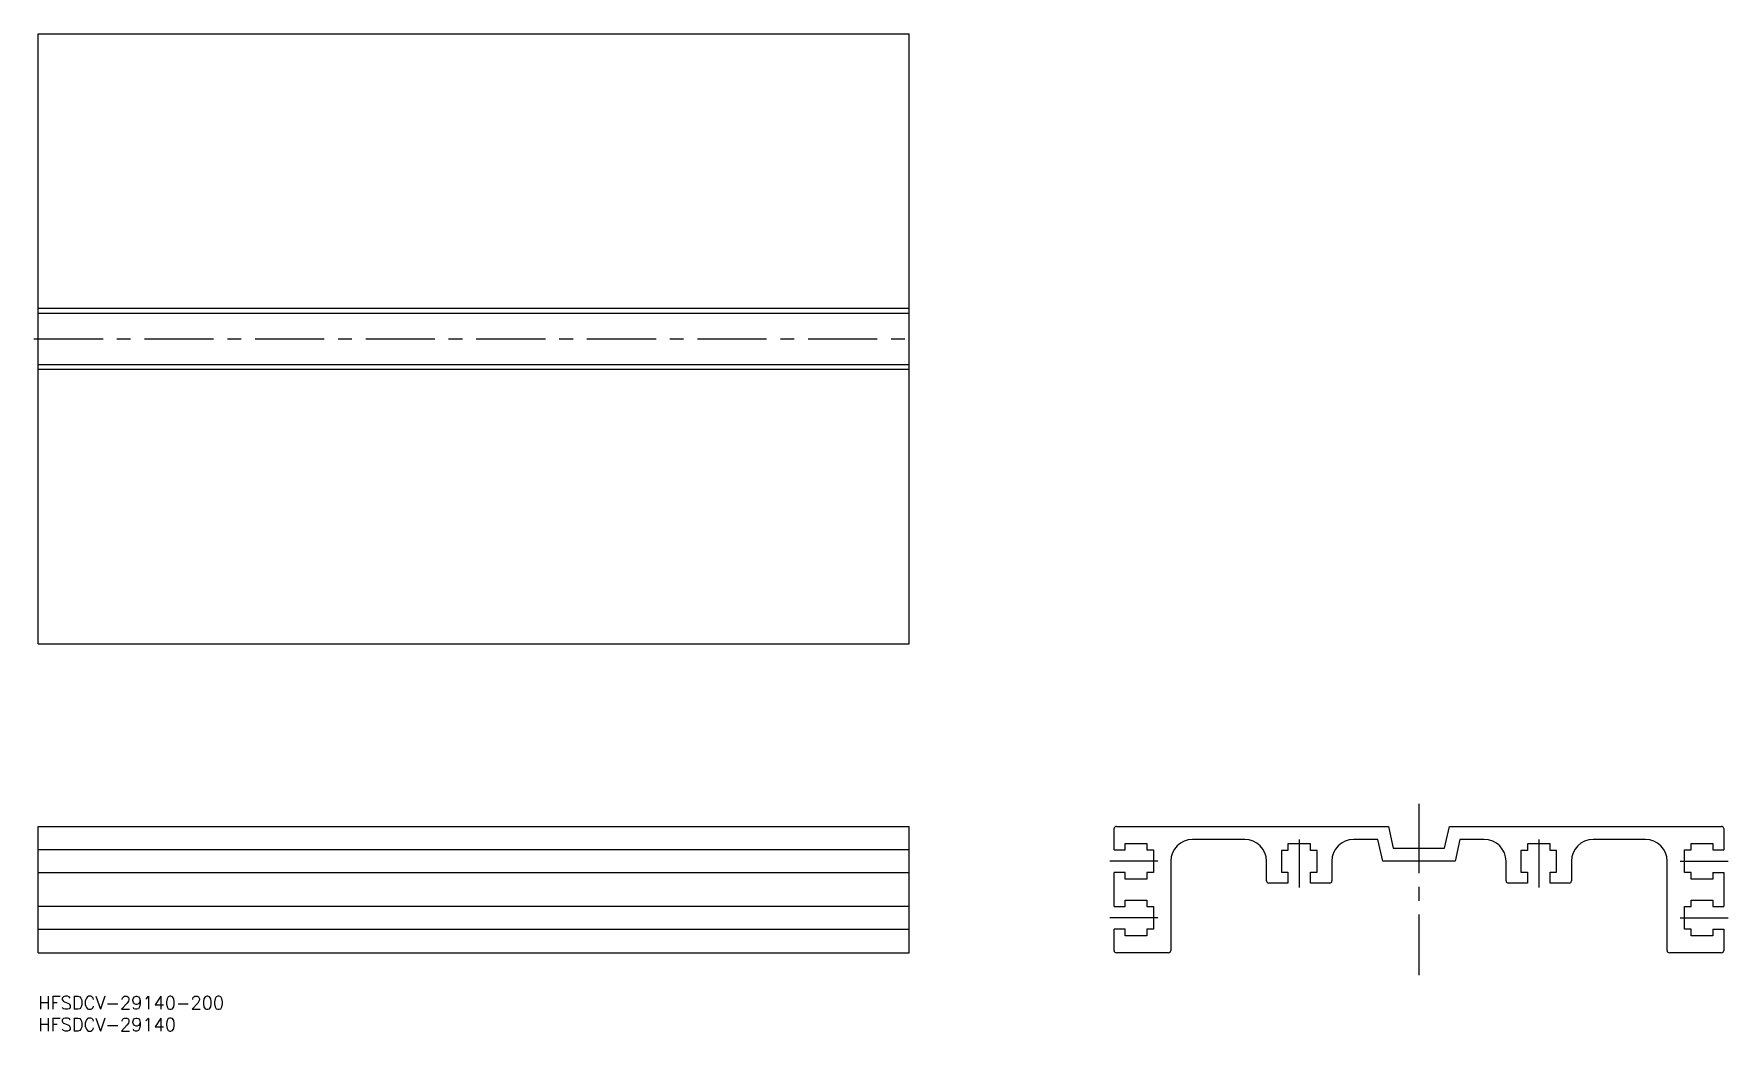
# Model space of a CAD drawing. Extents: x -1 to 388, y -8 to 221.
import ezdxf

# ---------------------------------------------------------------- set-up
doc = ezdxf.new("R2010")
doc.units = 0
doc.header["$LTSCALE"] = 0.5
doc.linetypes.add('CENTER', pattern=[50.8, 31.75, -6.35, 6.35, -6.35])
for name, color, linetype in [('MSM_CENTER', 1, 'CENTER'), ('MSM_CONTINUOUS', 7, 'CONTINUOUS'), ('MSM_PART_NUMBER', 7, 'CONTINUOUS')]:
    doc.layers.add(name, color=color, linetype=linetype)
doc.styles.get("Standard").update_dxf_attribs({"font": 'txt.shx', "height": 3, "bigfont": 'bigfont.shx'})

msp = doc.modelspace()

# ---------------------------------------------------------------- linework, layer by layer
at = {"layer": 'MSM_CENTER'}
for p, q in [((-1, 150.95), (201, 150.95)), ((317.09, 44.16), (317.09, 4.84)), ((289.59, 36), (289.59, 25)), ((344.59, 36), (344.59, 25)), ((257.09, 31), (246.09, 31)), ((377.09, 31), (388.09, 31)), ((257.09, 18), (246.09, 18)), ((377.09, 18), (388.09, 18))]:
    msp.add_line(p, q, dxfattribs=at)
at = {"layer": 'MSM_CONTINUOUS'}
for p, q in [((0, 220.95), (200, 220.95)), ((0, 80.95), (0, 220.95)), ((200, 80.95), (200, 220.95)), ((0, 157.95), (200, 157.95)), ((0, 156.85), (200, 156.85)), ((0, 145.05), (200, 145.05)), ((0, 143.95), (200, 143.95)), ((0, 80.95), (200, 80.95)), ((0, 39), (200, 39)), ((0, 10), (0, 39)), ((200, 10), (200, 39)), ((247.59, 39), (310.09, 39)), ((310.09, 39), (311.19, 34)), ((322.99, 34), (324.09, 39)), ((322.99, 34), (324.09, 39)), ((324.09, 39), (386.59, 39)), ((247.09, 33.6), (247.09, 38.5)), ((249.59, 33.6), (249.59, 35.1)), ((249.59, 35.1), (254.59, 35.1)), ((254.59, 35.1), (254.59, 33.6)), ((277.09, 36), (265.09, 36)), ((307.68, 36), (302.09, 36)), ((308.78, 31), (307.68, 36)), ((326.5, 36), (325.4, 31)), ((332.09, 36), (326.5, 36)), ((369.09, 36), (357.09, 36)), ((379.59, 33.6), (379.59, 35.1)), ((379.59, 35.1), (384.59, 35.1)), ((384.59, 35.1), (384.59, 33.6)), ((387.09, 38.5), (387.09, 33.6)), ((200, 33.6), (0, 33.6)), ((247.09, 33.6), (249.59, 33.6)), ((254.59, 33.6), (256.09, 33.6)), ((256.09, 33.6), (256.09, 28.4)), ((285.49, 33.5), (285.49, 28.5)), ((286.99, 33.5), (285.49, 33.5)), ((286.99, 35), (286.99, 33.5)), ((292.19, 35), (286.99, 35)), ((292.19, 33.5), (292.19, 35)), ((293.69, 33.5), (292.19, 33.5)), ((293.69, 28.5), (293.69, 33.5)), ((311.19, 34), (322.99, 34)), ((340.49, 33.5), (340.49, 28.5)), ((341.99, 33.5), (340.49, 33.5)), ((341.99, 35), (341.99, 33.5)), ((347.19, 35), (341.99, 35)), ((347.19, 33.5), (347.19, 35)), ((348.69, 33.5), (347.19, 33.5)), ((348.69, 28.5), (348.69, 33.5)), ((378.09, 28.4), (378.09, 33.6)), ((378.09, 33.6), (379.59, 33.6)), ((384.59, 33.6), (387.09, 33.6)), ((0, 28.4), (200, 28.4)), ((249.59, 28.4), (247.09, 28.4)), ((247.09, 20.6), (247.09, 28.4)), ((249.59, 26.9), (249.59, 28.4)), ((256.09, 28.4), (254.59, 28.4)), ((254.59, 28.4), (254.59, 26.9)), ((260.09, 31), (260.09, 10.5)), ((282.09, 26.5), (282.09, 31)), ((285.49, 28.5), (286.99, 28.5)), ((286.99, 28.5), (286.99, 26)), ((292.19, 28.5), (293.69, 28.5)), ((292.19, 26), (292.19, 28.5)), ((297.09, 31), (297.09, 26.5)), ((325.4, 31), (308.78, 31)), ((337.09, 26.5), (337.09, 31)), ((340.49, 28.5), (341.99, 28.5)), ((341.99, 28.5), (341.99, 26)), ((347.19, 28.5), (348.69, 28.5)), ((347.19, 26), (347.19, 28.5)), ((352.09, 31), (352.09, 26.5)), ((374.09, 10.5), (374.09, 31)), ((379.59, 28.4), (378.09, 28.4)), ((379.59, 26.9), (379.59, 28.4)), ((384.59, 28.4), (387.09, 28.4)), ((384.59, 28.4), (384.59, 26.9)), ((387.09, 28.4), (387.09, 20.6)), ((254.59, 26.9), (249.59, 26.9)), ((286.99, 26), (282.59, 26)), ((296.59, 26), (292.19, 26)), ((341.99, 26), (337.59, 26)), ((351.59, 26), (347.19, 26)), ((384.59, 26.9), (379.59, 26.9)), ((200, 20.6), (0, 20.6)), ((247.09, 20.6), (249.59, 20.6)), ((249.59, 20.6), (249.59, 22.1)), ((249.59, 22.1), (254.59, 22.1)), ((254.59, 22.1), (254.59, 20.6)), ((254.59, 20.6), (256.09, 20.6)), ((256.09, 20.6), (256.09, 15.4)), ((378.09, 15.4), (378.09, 20.6)), ((378.09, 20.6), (379.59, 20.6)), ((379.59, 20.6), (379.59, 22.1)), ((379.59, 22.1), (384.59, 22.1)), ((384.59, 22.1), (384.59, 20.6)), ((384.59, 20.6), (387.09, 20.6)), ((0, 15.4), (200, 15.4)), ((249.59, 15.4), (247.09, 15.4)), ((247.09, 10.5), (247.09, 15.4)), ((249.59, 13.9), (249.59, 15.4)), ((254.59, 13.9), (249.59, 13.9)), ((256.09, 15.4), (254.59, 15.4)), ((254.59, 15.4), (254.59, 13.9)), ((379.59, 15.4), (378.09, 15.4)), ((379.59, 13.9), (379.59, 15.4)), ((384.59, 13.9), (379.59, 13.9)), ((384.59, 15.4), (387.09, 15.4)), ((384.59, 15.4), (384.59, 13.9)), ((387.09, 15.4), (387.09, 10.5)), ((0, 10), (200, 10)), ((259.59, 10), (247.59, 10)), ((386.59, 10), (374.59, 10))]:
    msp.add_line(p, q, dxfattribs=at)
for centre, radius, start, end in [((247.59, 38.5), 0.5, 90, 180), ((386.59, 38.5), 0.5, 0, 90), ((265.09, 31), 5, 90, 180), ((277.09, 31), 5, 0, 90), ((302.09, 31), 5, 90, 180), ((332.09, 31), 5, 0, 90), ((357.09, 31), 5, 90, 180), ((369.09, 31), 5, 0, 90), ((282.59, 26.5), 0.5, 180, 270), ((296.59, 26.5), 0.5, 270, 0), ((337.59, 26.5), 0.5, 180, 270), ((351.59, 26.5), 0.5, 270, 0), ((247.59, 10.5), 0.5, 180, 270), ((259.59, 10.5), 0.5, 270, 0), ((374.59, 10.5), 0.5, 180, 270), ((386.59, 10.5), 0.5, 270, 0)]:
    msp.add_arc(centre, radius, start, end, dxfattribs=at)

# ---------------------------------------------------------------- texts
at = {"layer": 'MSM_PART_NUMBER'}
for s, p in [('HFSDCV-29140-200', (0, -3)), ('HFSDCV-29140', (0, -8))]:
    msp.add_text(s, height=3, dxfattribs=at).set_placement(p)

doc.saveas('drawing.dxf')
